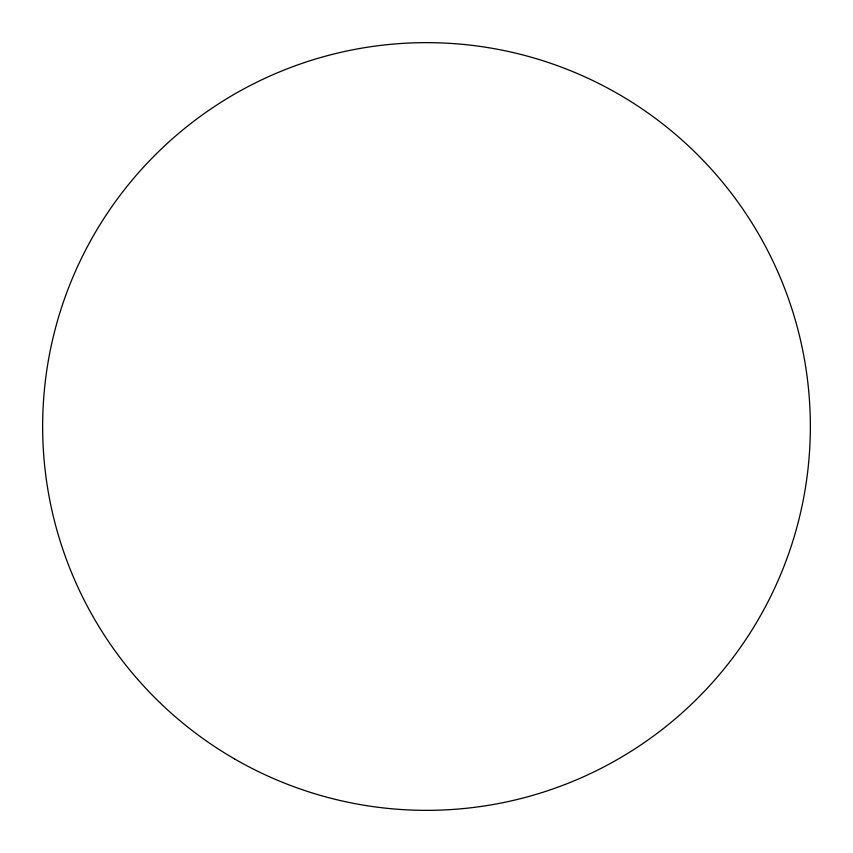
<?xml version="1.0" encoding="UTF-8"?>
<svg xmlns="http://www.w3.org/2000/svg" width="853" height="853" viewBox="0 0 853 853"><rect width="100%" height="100%" fill="white"/><g stroke="black" fill="none" stroke-linecap="round" stroke-linejoin="round"><path stroke-width="1.28" d="M234.575 758.925A383.85 383.85 0 0 0 810.35 426.5A383.85 383.85 0 0 0 234.575 94.075A383.85 383.85 0 0 0 234.575 758.925"/></g></svg>
